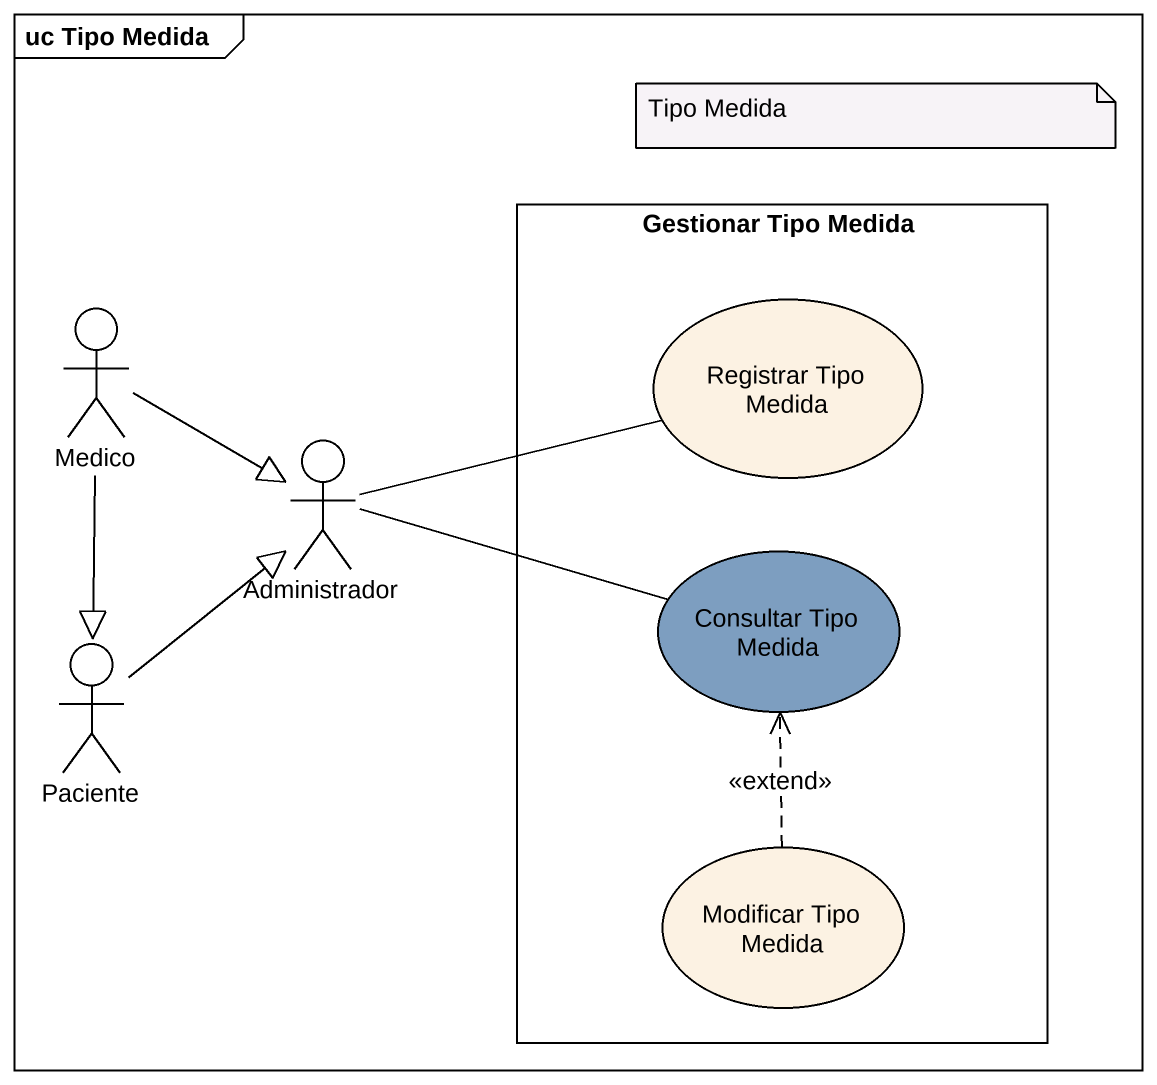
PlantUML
@startuml
mainframe uc Tipo Medida
rectangle "Gestionar Tipo Medida" as Gestionar_Tipo_Medida {
  usecase "Registrar Tipo Medida" as Registrar_Tipo_Medida
  usecase "Consultar Tipo Medida" as Consultar_Tipo_Medida #7D9EC0
  usecase "Modificar Tipo Medida" as Modificar_Tipo_Medida
}
actor Medico
actor Administrador
actor Paciente
Medico -right-|> Administrador
Medico --|> Paciente
Administrador -right- Registrar_Tipo_Medida
Administrador -right- Consultar_Tipo_Medida
Paciente -up-|> Administrador
Modificar_Tipo_Medida .up.> Consultar_Tipo_Medida : <<extend>>
note as N1
  Tipo Medida
end note
@enduml
